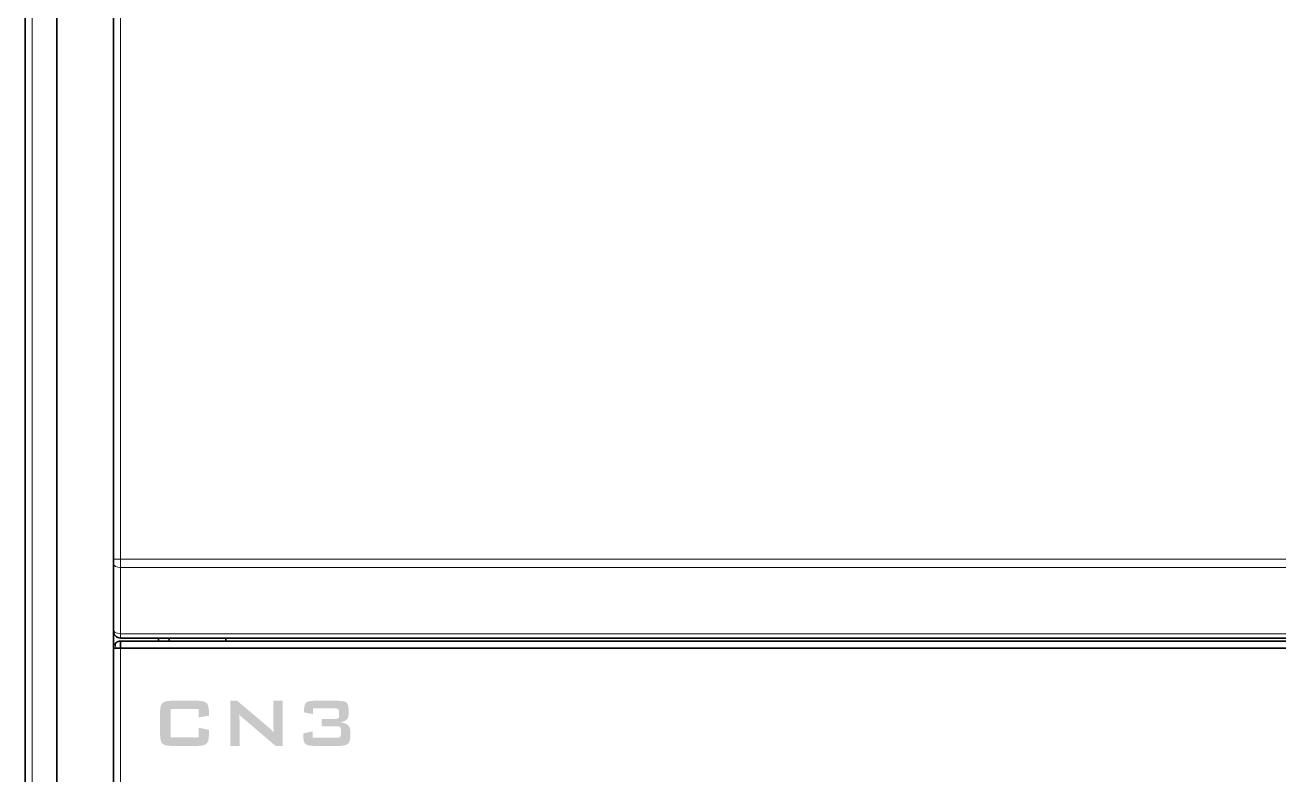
# Model space of a CAD drawing. Extents: x -45 to 645, y -160 to 467.
# Drawn here: x 187.26 to 222.76, y 202.49 to 223.71 of the extents above; entities that cross this region are included whole.
import ezdxf

# ---------------------------------------------------------------- set-up
doc = ezdxf.new("R2010")
doc.units = 0
doc.layers.add('预设值', color=7, linetype='Continuous', true_color=0x000000)

msp = doc.modelspace()

# ---------------------------------------------------------------- hatches: boundary and pattern name
at = {"layer": '预设值', "linetype": 'ByBlock'}
for points in [[(192.17, 204.116), (192.463, 204.163), (192.463, 204.163), (192.463, 204.284), (192.463, 204.305), (192.462, 204.326), (192.461, 204.345), (192.459, 204.364), (192.456, 204.382), (192.455, 204.39), (192.454, 204.399), (192.452, 204.407), (192.45, 204.415), (192.448, 204.423), (192.446, 204.43), (192.444, 204.437), (192.442, 204.445), (192.44, 204.451), (192.437, 204.458), (192.435, 204.465), (192.432, 204.471), (192.429, 204.477), (192.426, 204.483), (192.423, 204.488), (192.421, 204.491), (192.419, 204.493), (192.418, 204.496), (192.416, 204.499), (192.414, 204.501), (192.412, 204.503), (192.411, 204.506), (192.409, 204.508), (192.407, 204.51), (192.405, 204.513), (192.403, 204.515), (192.401, 204.517), (192.399, 204.519), (192.395, 204.523), (192.393, 204.525), (192.391, 204.527), (192.389, 204.529), (192.386, 204.53), (192.384, 204.532), (192.382, 204.534), (192.379, 204.536), (192.377, 204.537), (192.374, 204.539), (192.372, 204.541), (192.369, 204.542), (192.367, 204.544), (192.364, 204.546), (192.358, 204.549), (192.352, 204.552), (192.346, 204.554), (192.339, 204.557), (192.333, 204.56), (192.326, 204.562), (192.319, 204.564), (192.311, 204.567), (192.304, 204.569), (192.296, 204.571), (192.288, 204.573), (192.28, 204.574), (192.271, 204.576), (192.262, 204.577), (192.253, 204.579), (192.234, 204.581), (192.215, 204.583), (192.194, 204.584), (192.173, 204.585), (192.15, 204.585), (192.15, 204.585), (191.397, 204.585), (191.375, 204.585), (191.353, 204.584), (191.332, 204.583), (191.313, 204.581), (191.294, 204.579), (191.285, 204.577), (191.276, 204.576), (191.267, 204.574), (191.259, 204.573), (191.251, 204.571), (191.243, 204.569), (191.235, 204.567), (191.228, 204.564), (191.221, 204.562), (191.214, 204.56), (191.207, 204.557), (191.2, 204.554), (191.194, 204.552), (191.188, 204.549), (191.182, 204.546), (191.177, 204.542), (191.174, 204.541), (191.171, 204.539), (191.169, 204.537), (191.166, 204.536), (191.164, 204.534), (191.161, 204.532), (191.159, 204.53), (191.156, 204.529), (191.154, 204.527), (191.152, 204.525), (191.15, 204.523), (191.148, 204.521), (191.146, 204.519), (191.144, 204.517), (191.142, 204.515), (191.14, 204.513), (191.138, 204.51), (191.137, 204.508), (191.135, 204.506), (191.133, 204.503), (191.131, 204.501), (191.13, 204.499), (191.128, 204.496), (191.126, 204.493), (191.123, 204.488), (191.12, 204.483), (191.117, 204.477), (191.115, 204.471), (191.112, 204.465), (191.109, 204.458), (191.107, 204.451), (191.105, 204.445), (191.102, 204.438), (191.1, 204.43), (191.098, 204.423), (191.097, 204.415), (191.095, 204.407), (191.093, 204.399), (191.092, 204.39), (191.091, 204.382), (191.088, 204.364), (191.087, 204.345), (191.085, 204.326), (191.084, 204.305), (191.084, 204.284), (191.084, 204.284), (191.084, 203.612), (191.084, 203.591), (191.085, 203.57), (191.087, 203.551), (191.088, 203.532), (191.091, 203.514), (191.092, 203.506), (191.093, 203.497), (191.095, 203.489), (191.097, 203.481), (191.098, 203.473), (191.1, 203.466), (191.102, 203.459), (191.105, 203.452), (191.107, 203.445), (191.109, 203.438), (191.112, 203.432), (191.115, 203.425), (191.117, 203.419), (191.12, 203.414), (191.123, 203.408), (191.126, 203.403), (191.128, 203.4), (191.13, 203.398), (191.131, 203.395), (191.133, 203.393), (191.135, 203.39), (191.137, 203.388), (191.138, 203.386), (191.14, 203.383), (191.142, 203.381), (191.144, 203.379), (191.146, 203.377), (191.148, 203.375), (191.15, 203.373), (191.152, 203.371), (191.154, 203.369), (191.156, 203.367), (191.159, 203.366), (191.161, 203.364), (191.164, 203.362), (191.166, 203.36), (191.169, 203.359), (191.171, 203.357), (191.174, 203.355), (191.177, 203.354), (191.182, 203.35), (191.188, 203.347), (191.194, 203.344), (191.2, 203.342), (191.207, 203.339), (191.214, 203.336), (191.221, 203.334), (191.228, 203.332), (191.235, 203.329), (191.243, 203.327), (191.251, 203.325), (191.259, 203.323), (191.267, 203.322), (191.276, 203.32), (191.285, 203.319), (191.294, 203.317), (191.313, 203.315), (191.332, 203.313), (191.353, 203.312), (191.375, 203.311), (191.397, 203.311), (191.397, 203.311), (192.15, 203.311), (192.173, 203.311), (192.194, 203.312), (192.215, 203.313), (192.234, 203.315), (192.253, 203.317), (192.262, 203.319), (192.271, 203.32), (192.28, 203.322), (192.288, 203.323), (192.296, 203.325), (192.304, 203.327), (192.311, 203.329), (192.319, 203.332), (192.326, 203.334), (192.333, 203.336), (192.339, 203.339), (192.346, 203.342), (192.352, 203.344), (192.358, 203.347), (192.364, 203.35), (192.367, 203.352), (192.369, 203.354), (192.372, 203.355), (192.374, 203.357), (192.377, 203.359), (192.379, 203.36), (192.382, 203.362), (192.384, 203.364), (192.386, 203.366), (192.389, 203.367), (192.391, 203.369), (192.393, 203.371), (192.395, 203.373), (192.399, 203.377), (192.401, 203.379), (192.403, 203.381), (192.405, 203.383), (192.407, 203.386), (192.409, 203.388), (192.411, 203.39), (192.412, 203.393), (192.414, 203.395), (192.416, 203.398), (192.418, 203.4), (192.419, 203.403), (192.421, 203.405), (192.423, 203.408), (192.426, 203.414), (192.429, 203.419), (192.432, 203.425), (192.435, 203.432), (192.437, 203.438), (192.44, 203.445), (192.442, 203.452), (192.444, 203.459), (192.446, 203.466), (192.448, 203.473), (192.45, 203.481), (192.452, 203.489), (192.454, 203.497), (192.455, 203.506), (192.456, 203.514), (192.459, 203.532), (192.461, 203.551), (192.462, 203.57), (192.463, 203.591), (192.463, 203.612), (192.463, 203.612), (192.463, 203.763), (192.463, 203.763), (192.17, 203.825), (192.17, 203.825), (192.17, 203.551), (192.17, 203.551), (191.378, 203.551), (191.378, 203.551), (191.378, 204.358), (191.378, 204.358), (192.17, 204.358), (192.17, 204.358)], [(193.331, 203.311), (193.331, 204), (193.331, 204.041), (193.33, 204.065), (193.328, 204.091), (193.324, 204.145), (193.322, 204.173), (193.319, 204.202), (193.33, 204.189), (193.341, 204.177), (193.347, 204.171), (193.353, 204.165), (193.359, 204.159), (193.362, 204.156), (193.365, 204.153), (193.378, 204.14), (193.424, 204.099), (193.424, 204.099), (194.35, 203.311), (194.35, 203.311), (194.551, 203.311), (194.551, 203.311), (194.551, 204.585), (194.551, 204.585), (194.287, 204.585), (194.287, 204.585), (194.287, 203.916), (194.287, 203.887), (194.288, 203.868), (194.289, 203.847), (194.299, 203.696), (194.284, 203.713), (194.235, 203.763), (194.218, 203.78), (194.199, 203.798), (194.178, 203.816), (194.166, 203.825), (194.155, 203.834), (194.155, 203.834), (193.267, 204.585), (193.267, 204.585), (193.067, 204.585), (193.067, 204.585), (193.067, 203.311), (193.067, 203.311)], [(196.162, 203.311), (196.183, 203.311), (196.203, 203.312), (196.223, 203.313), (196.241, 203.315), (196.259, 203.317), (196.276, 203.319), (196.284, 203.321), (196.292, 203.322), (196.3, 203.324), (196.307, 203.326), (196.315, 203.328), (196.322, 203.33), (196.329, 203.332), (196.335, 203.334), (196.342, 203.336), (196.348, 203.339), (196.354, 203.342), (196.36, 203.344), (196.366, 203.347), (196.372, 203.35), (196.377, 203.353), (196.382, 203.356), (196.387, 203.36), (196.392, 203.363), (196.395, 203.365), (196.397, 203.366), (196.399, 203.368), (196.401, 203.37), (196.403, 203.372), (196.405, 203.374), (196.407, 203.376), (196.409, 203.378), (196.411, 203.38), (196.413, 203.382), (196.415, 203.384), (196.417, 203.386), (196.419, 203.389), (196.42, 203.391), (196.422, 203.393), (196.424, 203.396), (196.425, 203.398), (196.427, 203.401), (196.43, 203.406), (196.433, 203.411), (196.436, 203.417), (196.439, 203.422), (196.442, 203.428), (196.444, 203.434), (196.446, 203.441), (196.449, 203.447), (196.451, 203.454), (196.453, 203.46), (196.455, 203.467), (196.456, 203.475), (196.458, 203.482), (196.46, 203.489), (196.461, 203.497), (196.462, 203.505), (196.463, 203.513), (196.464, 203.522), (196.465, 203.53), (196.466, 203.548), (196.467, 203.566), (196.467, 203.585), (196.467, 203.585), (196.467, 203.718), (196.467, 203.726), (196.467, 203.733), (196.467, 203.74), (196.466, 203.747), (196.466, 203.754), (196.465, 203.761), (196.464, 203.768), (196.463, 203.774), (196.462, 203.781), (196.46, 203.787), (196.459, 203.794), (196.457, 203.8), (196.455, 203.806), (196.453, 203.812), (196.451, 203.818), (196.449, 203.824), (196.447, 203.829), (196.445, 203.835), (196.442, 203.84), (196.439, 203.846), (196.436, 203.851), (196.433, 203.856), (196.43, 203.861), (196.427, 203.866), (196.424, 203.871), (196.42, 203.875), (196.417, 203.88), (196.413, 203.884), (196.409, 203.889), (196.405, 203.893), (196.401, 203.897), (196.396, 203.901), (196.392, 203.905), (196.387, 203.909), (196.383, 203.912), (196.378, 203.916), (196.373, 203.92), (196.367, 203.923), (196.362, 203.926), (196.357, 203.929), (196.351, 203.933), (196.345, 203.936), (196.339, 203.938), (196.333, 203.941), (196.326, 203.944), (196.32, 203.947), (196.313, 203.949), (196.306, 203.951), (196.299, 203.954), (196.292, 203.956), (196.277, 203.96), (196.262, 203.964), (196.245, 203.967), (196.229, 203.971), (196.211, 203.973), (196.193, 203.976), (196.174, 203.978), (196.191, 203.981), (196.207, 203.984), (196.222, 203.987), (196.237, 203.991), (196.251, 203.995), (196.264, 203.999), (196.277, 204.003), (196.283, 204.005), (196.289, 204.008), (196.295, 204.01), (196.301, 204.012), (196.307, 204.015), (196.312, 204.018), (196.317, 204.02), (196.322, 204.023), (196.327, 204.026), (196.332, 204.029), (196.337, 204.032), (196.341, 204.035), (196.345, 204.038), (196.35, 204.041), (196.354, 204.044), (196.357, 204.047), (196.361, 204.051), (196.368, 204.058), (196.37, 204.059), (196.371, 204.061), (196.373, 204.063), (196.374, 204.065), (196.376, 204.066), (196.377, 204.068), (196.38, 204.072), (196.383, 204.076), (196.386, 204.08), (196.389, 204.084), (196.391, 204.089), (196.393, 204.093), (196.396, 204.098), (196.398, 204.102), (196.4, 204.107), (196.402, 204.112), (196.404, 204.117), (196.405, 204.122), (196.407, 204.127), (196.408, 204.133), (196.41, 204.138), (196.411, 204.144), (196.412, 204.15), (196.413, 204.155), (196.414, 204.161), (196.415, 204.167), (196.416, 204.174), (196.417, 204.18), (196.418, 204.193), (196.418, 204.206), (196.418, 204.22), (196.418, 204.22), (196.418, 204.336), (196.418, 204.353), (196.418, 204.37), (196.416, 204.387), (196.415, 204.402), (196.414, 204.409), (196.413, 204.417), (196.411, 204.424), (196.41, 204.431), (196.409, 204.438), (196.407, 204.444), (196.406, 204.451), (196.404, 204.457), (196.402, 204.463), (196.4, 204.469), (196.398, 204.474), (196.395, 204.48), (196.393, 204.485), (196.391, 204.49), (196.388, 204.495), (196.385, 204.5), (196.383, 204.505), (196.38, 204.51), (196.378, 204.512), (196.377, 204.514), (196.375, 204.516), (196.373, 204.518), (196.372, 204.52), (196.37, 204.522), (196.369, 204.524), (196.367, 204.526), (196.365, 204.528), (196.363, 204.53), (196.362, 204.531), (196.36, 204.533), (196.358, 204.535), (196.356, 204.536), (196.354, 204.538), (196.352, 204.54), (196.35, 204.541), (196.348, 204.543), (196.346, 204.544), (196.343, 204.545), (196.341, 204.547), (196.339, 204.548), (196.336, 204.55), (196.334, 204.551), (196.329, 204.554), (196.323, 204.556), (196.318, 204.558), (196.312, 204.561), (196.306, 204.563), (196.3, 204.565), (196.294, 204.567), (196.287, 204.569), (196.28, 204.571), (196.273, 204.572), (196.266, 204.574), (196.258, 204.575), (196.243, 204.578), (196.226, 204.58), (196.209, 204.582), (196.19, 204.583), (196.171, 204.584), (196.151, 204.585), (196.13, 204.585), (196.13, 204.585), (195.448, 204.585), (195.427, 204.585), (195.407, 204.584), (195.387, 204.583), (195.369, 204.582), (195.352, 204.58), (195.335, 204.578), (195.319, 204.575), (195.312, 204.574), (195.305, 204.572), (195.298, 204.57), (195.291, 204.569), (195.284, 204.567), (195.278, 204.565), (195.272, 204.563), (195.266, 204.561), (195.26, 204.558), (195.254, 204.556), (195.249, 204.553), (195.244, 204.551), (195.242, 204.55), (195.239, 204.548), (195.237, 204.547), (195.235, 204.545), (195.232, 204.544), (195.23, 204.543), (195.228, 204.541), (195.226, 204.54), (195.224, 204.538), (195.222, 204.536), (195.22, 204.535), (195.218, 204.533), (195.216, 204.531), (195.215, 204.53), (195.213, 204.528), (195.211, 204.526), (195.209, 204.524), (195.208, 204.522), (195.206, 204.52), (195.204, 204.518), (195.203, 204.516), (195.201, 204.514), (195.2, 204.512), (195.198, 204.51), (195.195, 204.505), (195.192, 204.5), (195.19, 204.495), (195.187, 204.49), (195.185, 204.485), (195.182, 204.48), (195.18, 204.474), (195.178, 204.469), (195.176, 204.463), (195.174, 204.457), (195.172, 204.451), (195.171, 204.444), (195.169, 204.438), (195.168, 204.431), (195.166, 204.424), (195.165, 204.417), (195.164, 204.409), (195.163, 204.402), (195.162, 204.387), (195.16, 204.37), (195.16, 204.353), (195.159, 204.336), (195.159, 204.336), (195.159, 204.257), (195.159, 204.257), (195.409, 204.21), (195.409, 204.21), (195.409, 204.368), (195.409, 204.368), (196.032, 204.368), (196.041, 204.368), (196.05, 204.367), (196.058, 204.367), (196.066, 204.366), (196.073, 204.366), (196.08, 204.365), (196.083, 204.364), (196.087, 204.364), (196.09, 204.363), (196.093, 204.362), (196.096, 204.362), (196.098, 204.361), (196.101, 204.36), (196.104, 204.359), (196.106, 204.358), (196.109, 204.357), (196.111, 204.356), (196.113, 204.355), (196.114, 204.355), (196.115, 204.354), (196.116, 204.354), (196.117, 204.353), (196.118, 204.353), (196.119, 204.352), (196.12, 204.351), (196.121, 204.351), (196.122, 204.35), (196.123, 204.35), (196.124, 204.349), (196.125, 204.348), (196.125, 204.348), (196.126, 204.347), (196.127, 204.346), (196.128, 204.346), (196.128, 204.345), (196.129, 204.344), (196.13, 204.343), (196.131, 204.343), (196.131, 204.342), (196.132, 204.341), (196.133, 204.34), (196.133, 204.339), (196.134, 204.338), (196.135, 204.337), (196.136, 204.336), (196.136, 204.335), (196.137, 204.334), (196.137, 204.333), (196.138, 204.332), (196.139, 204.331), (196.139, 204.33), (196.14, 204.329), (196.141, 204.327), (196.142, 204.324), (196.143, 204.322), (196.144, 204.319), (196.145, 204.316), (196.145, 204.314), (196.146, 204.311), (196.147, 204.308), (196.148, 204.305), (196.148, 204.301), (196.149, 204.298), (196.149, 204.295), (196.15, 204.291), (196.151, 204.284), (196.151, 204.277), (196.152, 204.269), (196.152, 204.26), (196.152, 204.252), (196.152, 204.252), (196.152, 204.188), (196.152, 204.179), (196.152, 204.171), (196.151, 204.163), (196.151, 204.156), (196.15, 204.149), (196.149, 204.145), (196.149, 204.142), (196.148, 204.139), (196.148, 204.136), (196.147, 204.132), (196.146, 204.13), (196.145, 204.127), (196.145, 204.124), (196.144, 204.121), (196.143, 204.119), (196.142, 204.116), (196.141, 204.114), (196.14, 204.111), (196.139, 204.109), (196.137, 204.107), (196.137, 204.106), (196.136, 204.105), (196.136, 204.104), (196.135, 204.103), (196.134, 204.102), (196.133, 204.101), (196.133, 204.1), (196.132, 204.099), (196.131, 204.098), (196.131, 204.097), (196.13, 204.096), (196.129, 204.095), (196.128, 204.095), (196.128, 204.094), (196.127, 204.093), (196.126, 204.092), (196.125, 204.092), (196.125, 204.091), (196.124, 204.09), (196.123, 204.09), (196.122, 204.089), (196.121, 204.089), (196.12, 204.088), (196.119, 204.087), (196.118, 204.087), (196.117, 204.086), (196.116, 204.086), (196.115, 204.085), (196.114, 204.085), (196.113, 204.084), (196.111, 204.083), (196.109, 204.082), (196.106, 204.081), (196.104, 204.08), (196.101, 204.079), (196.098, 204.079), (196.096, 204.078), (196.093, 204.077), (196.09, 204.076), (196.087, 204.076), (196.083, 204.075), (196.08, 204.075), (196.073, 204.074), (196.066, 204.073), (196.058, 204.072), (196.05, 204.072), (196.041, 204.072), (196.032, 204.071), (196.032, 204.071), (195.653, 204.072), (195.653, 204.072), (195.653, 203.864), (195.653, 203.864), (196.079, 203.864), (196.088, 203.864), (196.096, 203.864), (196.104, 203.863), (196.112, 203.863), (196.12, 203.862), (196.127, 203.861), (196.13, 203.86), (196.133, 203.86), (196.136, 203.859), (196.139, 203.858), (196.142, 203.857), (196.145, 203.857), (196.148, 203.856), (196.151, 203.855), (196.153, 203.854), (196.156, 203.853), (196.158, 203.852), (196.161, 203.851), (196.162, 203.85), (196.163, 203.849), (196.164, 203.849), (196.165, 203.848), (196.166, 203.847), (196.167, 203.847), (196.168, 203.846), (196.169, 203.845), (196.17, 203.845), (196.171, 203.844), (196.172, 203.843), (196.173, 203.842), (196.174, 203.842), (196.175, 203.841), (196.176, 203.84), (196.176, 203.839), (196.177, 203.839), (196.178, 203.838), (196.179, 203.837), (196.18, 203.836), (196.18, 203.836), (196.181, 203.835), (196.182, 203.834), (196.182, 203.833), (196.183, 203.832), (196.184, 203.831), (196.184, 203.83), (196.185, 203.829), (196.186, 203.828), (196.186, 203.827), (196.187, 203.826), (196.187, 203.825), (196.188, 203.824), (196.189, 203.823), (196.189, 203.822), (196.19, 203.821), (196.191, 203.819), (196.192, 203.816), (196.193, 203.814), (196.193, 203.811), (196.194, 203.809), (196.195, 203.806), (196.196, 203.803), (196.196, 203.8), (196.197, 203.797), (196.198, 203.794), (196.198, 203.79), (196.199, 203.787), (196.199, 203.78), (196.2, 203.773), (196.2, 203.765), (196.201, 203.757), (196.201, 203.748), (196.201, 203.748), (196.201, 203.654), (196.201, 203.646), (196.2, 203.638), (196.2, 203.631), (196.199, 203.623), (196.199, 203.616), (196.198, 203.613), (196.198, 203.61), (196.197, 203.606), (196.196, 203.603), (196.196, 203.6), (196.195, 203.597), (196.194, 203.595), (196.193, 203.592), (196.193, 203.589), (196.192, 203.587), (196.191, 203.584), (196.19, 203.582), (196.189, 203.579), (196.188, 203.578), (196.187, 203.577), (196.187, 203.576), (196.186, 203.575), (196.186, 203.574), (196.185, 203.573), (196.184, 203.572), (196.184, 203.571), (196.183, 203.57), (196.182, 203.569), (196.182, 203.568), (196.181, 203.567), (196.18, 203.567), (196.18, 203.566), (196.179, 203.565), (196.178, 203.564), (196.177, 203.563), (196.176, 203.563), (196.176, 203.562), (196.175, 203.561), (196.174, 203.561), (196.173, 203.56), (196.172, 203.559), (196.171, 203.559), (196.17, 203.558), (196.169, 203.558), (196.168, 203.557), (196.167, 203.556), (196.165, 203.555), (196.163, 203.554), (196.161, 203.553), (196.158, 203.552), (196.156, 203.551), (196.153, 203.55), (196.151, 203.549), (196.148, 203.548), (196.145, 203.548), (196.142, 203.547), (196.139, 203.546), (196.136, 203.545), (196.133, 203.545), (196.127, 203.544), (196.12, 203.543), (196.112, 203.542), (196.104, 203.541), (196.096, 203.541), (196.088, 203.541), (196.079, 203.541), (196.079, 203.541), (195.399, 203.541), (195.399, 203.541), (195.399, 203.718), (195.399, 203.718), (195.14, 203.664), (195.14, 203.664), (195.14, 203.56), (195.14, 203.543), (195.141, 203.526), (195.142, 203.51), (195.144, 203.494), (195.144, 203.487), (195.146, 203.479), (195.147, 203.472), (195.148, 203.465), (195.15, 203.459), (195.151, 203.452), (195.153, 203.446), (195.155, 203.44), (195.156, 203.434), (195.158, 203.428), (195.161, 203.422), (195.163, 203.417), (195.165, 203.412), (195.168, 203.406), (195.17, 203.402), (195.173, 203.397), (195.174, 203.394), (195.176, 203.392), (195.177, 203.39), (195.179, 203.388), (195.18, 203.386), (195.182, 203.384), (195.183, 203.382), (195.185, 203.38), (195.186, 203.378), (195.188, 203.376), (195.19, 203.374), (195.191, 203.372), (195.193, 203.37), (195.195, 203.369), (195.197, 203.367), (195.202, 203.362), (195.204, 203.36), (195.206, 203.359), (195.208, 203.357), (195.211, 203.355), (195.213, 203.354), (195.215, 203.352), (195.217, 203.351), (195.22, 203.349), (195.222, 203.348), (195.224, 203.346), (195.227, 203.345), (195.229, 203.344), (195.235, 203.341), (195.24, 203.339), (195.246, 203.336), (195.252, 203.334), (195.258, 203.332), (195.265, 203.33), (195.271, 203.328), (195.278, 203.326), (195.285, 203.324), (195.292, 203.323), (195.3, 203.321), (195.308, 203.32), (195.315, 203.318), (195.332, 203.316), (195.349, 203.314), (195.368, 203.313), (195.387, 203.312), (195.407, 203.311), (195.428, 203.311), (195.428, 203.311)]]:
    msp.add_hatch(color=0, dxfattribs=at).paths.add_polyline_path(points, flags=0)

# ---------------------------------------------------------------- linework, layer by layer
at = {"color": 7, "lineweight": 35}
for p, q in [((187.259, 69.462), (187.259, 237.062)), ((187.259, 69.462), (187.259, 237.062)), ((188.159, 69.462), (188.159, 237.062)), ((188.159, 69.462), (188.159, 237.062)), ((189.759, 237.062), (189.759, 208.597)), ((189.759, 237.062), (189.759, 208.597)), ((229.559, 206.362), (189.959, 206.362)), ((229.559, 206.362), (189.959, 206.362)), ((189.959, 206.276), (229.559, 206.276)), ((189.959, 206.276), (229.559, 206.276)), ((189.759, 69.462), (189.759, 206.076)), ((189.759, 69.462), (189.759, 206.076)), ((189.959, 206.076), (229.559, 206.076)), ((189.959, 206.076), (229.559, 206.076))]:
    msp.add_line(p, q, dxfattribs=at)
at = {"color": 7, "lineweight": 13}
for p, q in [((187.459, 69.462), (187.459, 237.062)), ((187.459, 69.462), (187.459, 237.062)), ((189.959, 237.062), (189.959, 208.597)), ((189.959, 237.062), (189.959, 208.597)), ((189.959, 208.597), (229.559, 208.597)), ((189.959, 208.597), (229.559, 208.597)), ((189.959, 208.355), (229.559, 208.355)), ((189.959, 208.355), (229.559, 208.355)), ((229.559, 206.481), (189.959, 206.481)), ((229.559, 206.481), (189.959, 206.481)), ((189.959, 206.076), (189.959, 69.462)), ((189.959, 206.076), (189.959, 69.462))]:
    msp.add_line(p, q, dxfattribs=at)
at = {"color": 7, "lineweight": 35, "ltscale": 0.00303}
msp.add_line((189.759, 208.476), (189.759, 208.597), dxfattribs=at)
msp.add_line((189.759, 208.476), (189.759, 208.597), dxfattribs=at)
at = {"color": 7, "lineweight": 13, "ltscale": 0.005}
msp.add_line((189.759, 208.597), (189.959, 208.597), dxfattribs=at)
msp.add_line((189.759, 208.597), (189.959, 208.597), dxfattribs=at)
at = {"color": 7, "lineweight": 35, "ltscale": 0.046861}
msp.add_line((189.759, 206.602), (189.759, 208.476), dxfattribs=at)
msp.add_line((189.759, 206.602), (189.759, 208.476), dxfattribs=at)
at = {"color": 7, "lineweight": 13, "ltscale": 0.00606}
msp.add_line((189.959, 208.355), (189.959, 208.597), dxfattribs=at)
msp.add_line((189.959, 208.355), (189.959, 208.597), dxfattribs=at)
at = {"color": 7, "lineweight": 13, "ltscale": 0.046861}
msp.add_line((189.959, 206.481), (189.959, 208.355), dxfattribs=at)
msp.add_line((189.959, 206.481), (189.959, 208.355), dxfattribs=at)
at = {"color": 7, "lineweight": 35, "ltscale": 0.000985}
msp.add_line((189.759, 206.562), (189.759, 206.602), dxfattribs=at)
at = {"color": 7, "lineweight": 35, "ltscale": 0.000984955}
msp.add_line((189.759, 206.562), (189.759, 206.602), dxfattribs=at)
at = {"color": 7, "lineweight": 35, "ltscale": 0.012295}
msp.add_line((189.759, 206.07), (189.759, 206.562), dxfattribs=at)
msp.add_line((189.759, 206.07), (189.759, 206.562), dxfattribs=at)
at = {"color": 7, "lineweight": 13, "ltscale": 0.002954}
msp.add_line((189.959, 206.362), (189.959, 206.481), dxfattribs=at)
msp.add_line((189.959, 206.362), (189.959, 206.481), dxfattribs=at)
at = {"color": 7, "lineweight": 35, "ltscale": 0.001449}
msp.add_line((189.959, 206.276), (189.959, 206.218), dxfattribs=at)
msp.add_line((189.959, 206.276), (189.959, 206.218), dxfattribs=at)
at = {"color": 7, "lineweight": 35, "ltscale": 0.002304}
msp.add_line((191.039, 206.27), (191.039, 206.362), dxfattribs=at)
msp.add_line((191.039, 206.27), (191.039, 206.362), dxfattribs=at)
at = {"color": 7, "lineweight": 35, "ltscale": 0.002369}
msp.add_line((191.339, 206.268), (191.339, 206.362), dxfattribs=at)
msp.add_line((191.339, 206.268), (191.339, 206.362), dxfattribs=at)
at = {"color": 7, "lineweight": 35, "ltscale": 0.002152}
msp.add_line((192.939, 206.276), (192.939, 206.362), dxfattribs=at)
msp.add_line((192.939, 206.276), (192.939, 206.362), dxfattribs=at)
at = {"color": 7, "lineweight": 35, "ltscale": 0.000541}
msp.add_line((189.759, 206.076), (189.761, 206.098), dxfattribs=at)
at = {"color": 7, "lineweight": 35, "ltscale": 0.000541506}
msp.add_line((189.759, 206.076), (189.761, 206.098), dxfattribs=at)
at = {"color": 7, "lineweight": 35, "ltscale": 0.002112}
msp.add_line((189.844, 206.076), (189.759, 206.076), dxfattribs=at)
at = {"color": 7, "lineweight": 35, "ltscale": 0.002113}
msp.add_line((189.844, 206.076), (189.759, 206.076), dxfattribs=at)
at = {"color": 7, "lineweight": 35, "ltscale": 0.000428}
msp.add_line((189.83, 206.227), (189.844, 206.238), dxfattribs=at)
at = {"color": 7, "lineweight": 35, "ltscale": 0.000428596}
msp.add_line((189.83, 206.227), (189.844, 206.238), dxfattribs=at)
at = {"color": 7, "lineweight": 35, "ltscale": 0.002886}
msp.add_line((189.959, 206.076), (189.844, 206.076), dxfattribs=at)
at = {"color": 7, "lineweight": 35, "ltscale": 0.002885}
msp.add_line((189.959, 206.076), (189.844, 206.076), dxfattribs=at)
at = {"color": 7, "lineweight": 35, "ltscale": 0.003551}
msp.add_line((189.959, 206.218), (189.959, 206.076), dxfattribs=at)
msp.add_line((189.959, 206.218), (189.959, 206.076), dxfattribs=at)
at = {"color": 7, "lineweight": 13}
msp.add_lwpolyline([(189.759, 206.602), (189.768, 206.566), (189.796, 206.532), (189.834, 206.507), (189.959, 206.481)], dxfattribs=at)
msp.add_lwpolyline([(189.759, 206.602), (189.768, 206.566), (189.796, 206.532), (189.834, 206.507), (189.959, 206.481)], dxfattribs=at)
at = {"color": 7, "lineweight": 35}
for centre, radius, start, end in [((189.959, 206.562), 0.2, 179.9991, 269.9994), ((189.959, 206.562), 0.2, 179.9991, 269.9994), ((189.961, 206.079), 0.197, 90.5065, 126.3686), ((189.961, 206.079), 0.197, 90.5065, 126.3686), ((189.961, 206.074), 0.202, 130.2988, 173.0318), ((189.961, 206.074), 0.202, 130.2988, 173.0318)]:
    msp.add_arc(centre, radius, start, end, dxfattribs=at)
at = {"color": 7, "lineweight": 13}
for centre, major_axis, ratio, start_param, end_param in [((189.959, 208.476), (0.2, 0), 0.606043, 3.141593, 4.712389), ((189.959, 208.476), (0.2, 0), 0.606043, 3.141593, 4.712389), ((190.365, 205.793), (0.532, -0.434), 0.301943, 3.067233, 3.698917), ((190.365, 205.793), (0.532, -0.434), 0.301943, 3.067233, 3.698917)]:
    msp.add_ellipse(centre, major_axis=major_axis, ratio=ratio, start_param=start_param, end_param=end_param, dxfattribs=at)

doc.saveas('drawing.dxf')
